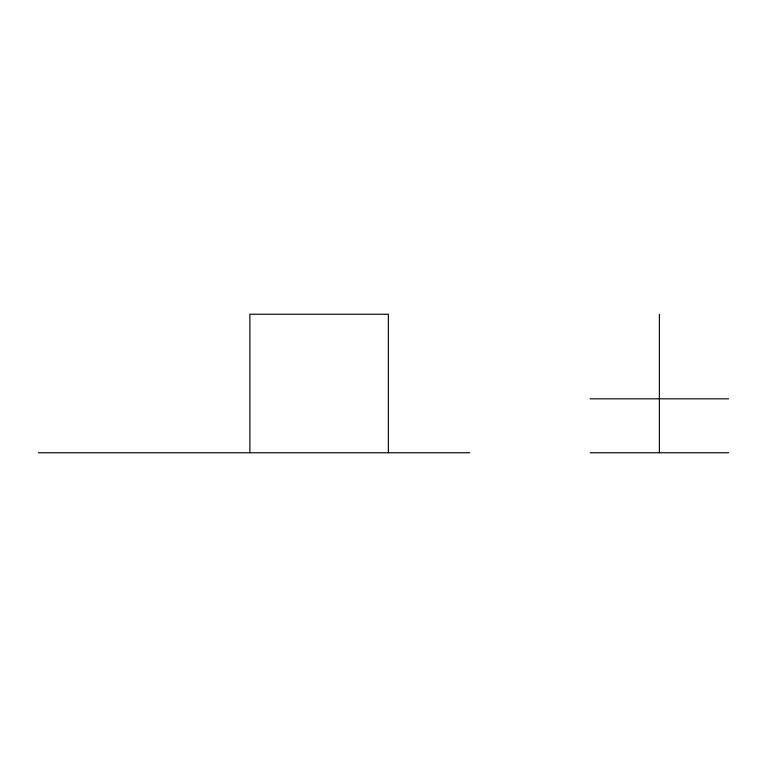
<?xml version="1.0" encoding="UTF-8"?>
<svg xmlns="http://www.w3.org/2000/svg" width="767" height="767" viewBox="0 0 767 767"><rect width="100%" height="100%" fill="white"/><g stroke="black" fill="none" stroke-linecap="round" stroke-linejoin="round"><path stroke-width="1.15" d="M590.149 398.821L728.65 398.821M38.35 452.751L469.835 452.751M590.149 452.751L728.65 452.751M659.399 314.249L659.399 452.751M388.37 452.751L388.37 314.249L249.869 314.249L249.869 452.751"/></g></svg>
